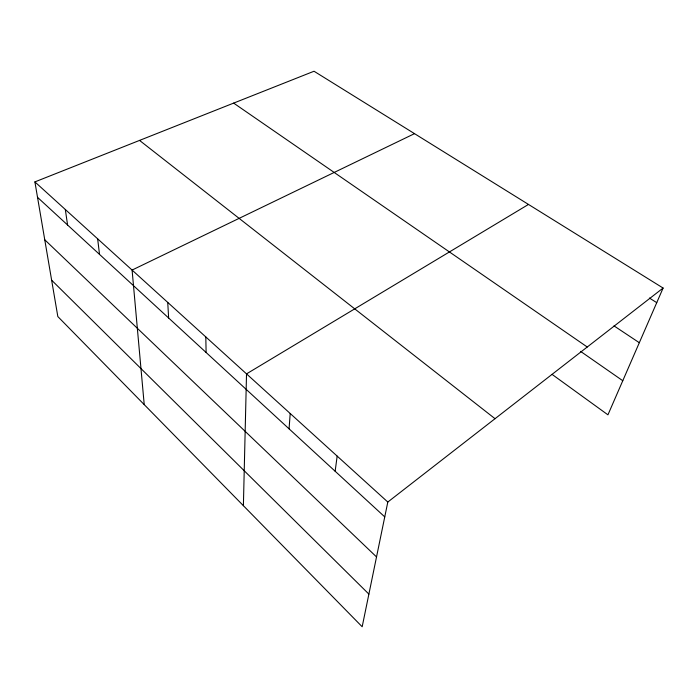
<?xml version="1.0" encoding="UTF-8"?>
<svg xmlns="http://www.w3.org/2000/svg" width="698" height="698" viewBox="0 0 698 698"><rect width="100%" height="100%" fill="white"/><g stroke="black" fill="none" stroke-linecap="round" stroke-linejoin="round"><path stroke-width="1.05" d="M243.393 505.701L246.525 373.875L528.482 204.435M289.068 428.834L290.202 413.504M335.145 471.237L337.169 456.108M663.1 288.047L387.809 502.045L362.175 626.76L57.829 316.56L34.9 181.899L314.03 71.24L663.1 288.047L607.941 414.83L552.031 374.355M414.507 133.65L132.088 270.065L144.224 404.622M649.419 298.037L656.739 302.662M613.987 325.87L639.316 342.709M233.647 103.103L587.254 347.002M580.605 351.391L622.782 380.724M139.548 140.411L495.03 418.695M34.9 181.899L387.809 502.045M37.535 197.351L384.755 516.895M44.751 239.772L376.527 556.934M51.635 280.186L368.884 594.103M65.315 209.487L67.584 225.009M97.641 238.821L99.517 254.395M167.738 302.409L168.637 318M205.805 336.933L206.111 352.49"/></g></svg>
